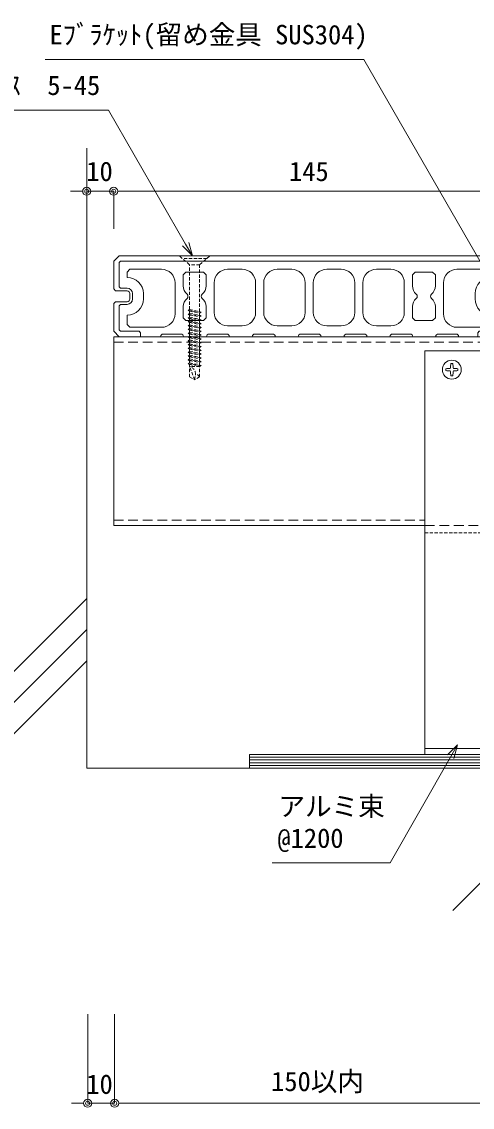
# Model space of a CAD drawing. Units: millimetres on the paper. Extents: x -401 to 401, y -279 to 279.
# Drawn here: x 166.5 to 222.2, y -121.2 to 13 of the extents above; entities that cross this region are included whole.
import ezdxf
from ezdxf.enums import TextEntityAlignment as Align

# ---------------------------------------------------------------- set-up
doc = ezdxf.new("R2010")
doc.units = ezdxf.units.MM
doc.linetypes.add('DASHED1', pattern=[1.8, 1.2, -0.6])
for name, color, linetype, lineweight in [('0-5_A-E01-仕上太線', 4, 'Continuous', 9), ('0-6_A-C03-壁種別', 4, 'Continuous', 9), ('0-7_ｱﾙﾐ', 4, 'DASHED1', 9), ('0-8_0-A11-寸法_詳細', 5, 'Continuous', 9), ('0-9_0', 7, 'Continuous', 9), ('0-A_A-B03-文字_書込_小', 7, 'Continuous', 9), ('0-B_A-D09-金物_鋼材', 1, 'Continuous', 9)]:
    doc.layers.add(name, color=color, linetype=linetype, lineweight=lineweight)
doc.styles.add('ＭＳ ゴシック', font='')
doc.styles.get('ＭＳ ゴシック').set_extended_font_data('MS Gothic')

# ---------------------------------------------------------------- blocks, each defined once
blk = doc.blocks.new('_Dot')
at = {"layer": '0-9_0'}
blk.add_line((-0.5, 0), (-1, 0), dxfattribs=at)
for radius in [0.5, 0.25]:
    blk.add_circle((0, 0), radius, dxfattribs=at)
blk = doc.blocks.new('A$C74522BEF')
at = {"layer": '0-9_0', "linetype": 'DASHED1'}
for p, q in [((-1.85, -3.3), (-5.652, 0)), ((5.652, 0), (-5.652, 0)), ((1.85, -3.3), (5.652, 0)), ((4.5, -1), (-4.5, -1)), ((1.85, -3.3), (-1.85, -3.3)), ((-1.846, -19.921), (-1.846, -3.3)), ((1.854, -3.3), (1.854, -20.626)), ((-1.844, -19.921), (-2.394, -20.239)), ((-1.844, -19.921), (1.856, -20.627)), ((2.406, -20.944), (-2.394, -20.239)), ((-2.394, -20.239), (-1.844, -20.556)), ((-1.844, -21.333), (-2.394, -21.65)), ((-2.394, -21.65), (-1.844, -21.967)), ((2.406, -22.355), (-2.394, -21.65)), ((2.406, -23.767), (-2.394, -23.061)), ((-1.844, -24.154), (-2.393, -24.472)), ((-1.844, -20.556), (1.856, -21.262)), ((-1.844, -21.333), (-1.844, -20.556)), ((-1.844, -21.333), (1.856, -22.038)), ((-1.844, -21.967), (1.856, -22.673)), ((-1.844, -22.743), (-1.844, -21.967)), ((-1.844, -22.743), (1.856, -23.449)), ((-1.844, -24.154), (-1.844, -23.378)), ((-1.844, -23.378), (1.856, -24.084)), ((-1.844, -24.154), (1.856, -24.86)), ((2.406, -20.944), (1.856, -20.627)), ((2.406, -20.944), (1.856, -21.262)), ((1.856, -21.262), (1.856, -22.038)), ((2.406, -22.355), (1.856, -22.038)), ((2.406, -22.355), (1.856, -22.673)), ((1.856, -22.673), (1.856, -23.449)), ((2.406, -23.767), (1.856, -23.449)), ((2.406, -23.767), (1.856, -24.084)), ((1.856, -24.084), (1.856, -24.86)), ((-2.393, -24.472), (-1.843, -24.79)), ((2.407, -25.178), (-2.393, -24.472)), ((-1.843, -25.565), (-2.393, -25.883)), ((2.407, -26.589), (-2.393, -25.883)), ((-2.393, -25.883), (-1.843, -26.2)), ((-1.843, -26.976), (-2.393, -27.294)), ((2.407, -28), (-2.393, -27.294)), ((-2.393, -27.294), (-1.842, -27.611)), ((-1.843, -24.79), (1.856, -25.495)), ((-1.843, -25.565), (-1.843, -24.79)), ((-1.843, -25.565), (1.857, -26.271)), ((-1.843, -26.976), (-1.843, -26.2)), ((-1.843, -26.2), (1.857, -26.906)), ((-1.843, -26.976), (1.857, -27.682)), ((-1.842, -28.388), (-1.842, -27.611)), ((-1.842, -27.611), (1.857, -28.317)), ((2.407, -25.178), (1.856, -24.86)), ((2.407, -25.178), (1.856, -25.495)), ((1.856, -25.495), (1.856, -26.271)), ((2.407, -26.589), (1.857, -26.271)), ((2.407, -26.589), (1.857, -26.906)), ((1.857, -26.906), (1.857, -27.682)), ((2.407, -28), (1.857, -27.682)), ((2.407, -28), (1.857, -28.317)), ((-1.842, -28.388), (-2.392, -28.705)), ((2.407, -29.411), (-2.392, -28.705)), ((-2.392, -28.705), (-1.842, -29.023)), ((-1.842, -29.799), (-2.392, -30.116)), ((2.408, -30.821), (-2.392, -30.116)), ((-2.392, -30.116), (-1.842, -30.433)), ((-1.842, -31.21), (-2.392, -31.527)), ((2.408, -32.233), (-2.392, -31.527)), ((-2.392, -31.527), (-1.842, -31.845)), ((-1.842, -28.388), (1.858, -29.093)), ((-1.842, -29.023), (1.858, -29.728)), ((-1.842, -29.799), (-1.842, -29.023)), ((-1.842, -29.799), (1.858, -30.504)), ((-1.842, -31.21), (-1.842, -30.433)), ((-1.842, -30.433), (1.858, -31.139)), ((-1.842, -31.21), (1.858, -31.915)), ((-1.842, -32.621), (-1.842, -31.845)), ((-1.842, -31.845), (1.858, -32.55)), ((1.857, -28.317), (1.857, -29.093)), ((2.407, -29.411), (1.858, -29.093)), ((2.407, -29.411), (1.858, -29.728)), ((1.858, -29.728), (1.858, -30.504)), ((2.408, -30.821), (1.858, -30.504)), ((2.408, -30.821), (1.858, -31.139)), ((1.858, -31.139), (1.858, -31.915)), ((2.408, -32.233), (1.858, -31.915)), ((-1.842, -32.621), (-2.392, -32.938)), ((-2.392, -32.938), (-1.841, -33.256)), ((2.408, -33.644), (-2.392, -32.938)), ((-1.841, -34.032), (-2.391, -34.349)), ((2.409, -35.055), (-2.391, -34.349)), ((-2.391, -34.349), (-1.841, -34.667)), ((-1.841, -35.443), (-2.391, -35.76)), ((2.409, -36.466), (-2.391, -35.76)), ((-2.391, -35.76), (-1.841, -36.078)), ((-1.842, -32.621), (1.858, -33.326)), ((-1.841, -33.256), (1.858, -33.961)), ((-1.841, -34.032), (-1.841, -33.256)), ((-1.841, -34.032), (1.859, -34.737)), ((-1.841, -34.667), (1.859, -35.372)), ((-1.841, -35.443), (-1.841, -34.667)), ((-1.841, -35.443), (1.859, -36.148)), ((-1.841, -36.854), (-1.841, -36.078)), ((-1.841, -36.078), (1.859, -36.783)), ((2.408, -32.233), (1.858, -32.55)), ((1.858, -32.55), (1.858, -33.326)), ((2.408, -33.644), (1.858, -33.326)), ((2.408, -33.644), (1.858, -33.961)), ((1.858, -33.961), (1.858, -34.737)), ((2.409, -35.055), (1.859, -34.737)), ((2.409, -35.055), (1.859, -35.372)), ((1.859, -35.372), (1.859, -36.148)), ((2.409, -36.466), (1.859, -36.148)), ((-1.841, -36.854), (-2.39, -37.172)), ((-2.39, -37.172), (-1.84, -37.489)), ((2.409, -37.877), (-2.39, -37.172)), ((-1.84, -38.265), (-2.39, -38.582)), ((-2.39, -38.582), (-1.84, -38.9)), ((2.409, -39.288), (-2.39, -38.582)), ((-1.84, -39.676), (-2.39, -39.993)), ((2.41, -40.699), (-2.39, -39.993)), ((-2.39, -39.993), (-1.84, -40.311)), ((-1.841, -36.854), (1.859, -37.559)), ((-1.84, -37.489), (1.859, -38.194)), ((-1.84, -38.265), (-1.84, -37.489)), ((-1.84, -38.265), (1.86, -38.97)), ((-1.84, -38.9), (1.86, -39.606)), ((-1.84, -39.676), (-1.84, -38.9)), ((-1.84, -39.676), (1.86, -40.382)), ((2.409, -36.466), (1.859, -36.783)), ((1.859, -36.783), (1.859, -37.559)), ((2.409, -37.877), (1.859, -37.559)), ((2.409, -37.877), (1.859, -38.194)), ((1.859, -38.194), (1.859, -38.97)), ((2.409, -39.288), (1.86, -38.97)), ((2.409, -39.288), (1.86, -39.606)), ((1.86, -41), (1.86, -39.606)), ((-1.84, -40.311), (1.86, -41.016)), ((-1.84, -41), (-1.84, -40.311)), ((-1.84, -44.938), (-1.84, -41)), ((1.86, -41), (-1.84, -41)), ((0, -46), (-1.84, -41)), ((0, -46), (0.388, -43.888)), ((2.41, -40.699), (1.86, -40.382)), ((2.41, -40.699), (1.86, -41.016)), ((1.86, -44.926), (1.86, -41)), ((-1.84, -44.938), (0, -46)), ((1.86, -44.926), (0, -46))]:
    blk.add_line(p, q, dxfattribs=at)
blk.add_lwpolyline([(-1.844, -22.743), (-2.394, -23.061), (-1.844, -23.378)], dxfattribs=at)
for centre, radius, start, end in [((-2.83, -44.067), 3.223, 3.19049, 72.11377), ((0, -46), 2.148, 30.0074, 79.57974)]:
    blk.add_arc(centre, radius, start, end, dxfattribs=at)
blk = doc.blocks.new('_Open30')
at = {"layer": '0-9_0'}
blk.add_line((0, 0), (-1, 0), dxfattribs=at)
blk.add_lwpolyline([(-1, 0.2679), (0, 0), (-1, -0.2679)], dxfattribs=at)
blk = doc.blocks.new('G$CBAEE64E2')
at = {"layer": '0-B_A-D09-金物_鋼材'}
for p, q in [((-100, 4), (100, 4)), ((-100, 3), (100, 3)), ((-100, 2), (100, 2)), ((-100, 1), (100, 1))]:
    blk.add_line(p, q, dxfattribs=at)
blk.add_lwpolyline([(-100, 0), (100, 0), (100, 5), (-100, 5)], close=True, dxfattribs=at)
blk = doc.blocks.new('AC-5-b')
at = {"layer": '0-9_0'}
for p, q in [((-25.348, 145.05), (-24.652, 145.05)), ((25.348, 145.05), (24.652, 145.05)), ((-27.25, 143.148), (-27.25, 142.452)), ((-25.488, 143.448), (-25.648, 143.287)), ((-25.648, 142.313), (-25.488, 142.152)), ((-24.352, 143.287), (-24.512, 143.448)), ((-24.512, 142.152), (-24.352, 142.313)), ((-22.75, 143.148), (-22.75, 142.452)), ((22.75, 143.148), (22.75, 142.452)), ((24.352, 143.287), (24.512, 143.448)), ((24.512, 142.152), (24.352, 142.313)), ((25.488, 143.448), (25.648, 143.287)), ((25.648, 142.313), (25.488, 142.152)), ((27.25, 143.148), (27.25, 142.452)), ((-25.348, 140.55), (-24.652, 140.55)), ((25.348, 140.55), (24.652, 140.55)), ((-35, 2.3), (35, 2.3))]:
    blk.add_line(p, q, dxfattribs=at)
at = {"layer": '0-9_0', "color": 4, "linetype": 'DASHED1'}
blk.add_line((-35, 82.3), (35, 82.3), dxfattribs=at)
at = {"layer": '0-9_0'}
blk.add_lwpolyline([(-35, 0), (35, 0), (35, 149.8), (-35, 149.8)], close=True, dxfattribs=at)
for centre in [(-25, 142.8), (25, 142.8)]:
    blk.add_circle(centre, 3.5, dxfattribs=at)
for centre, start, end in [((-8.752, 142.8), 172.27975, 177.78308), ((-41.248, 142.8), 2.21692, 7.72025), ((41.248, 142.8), 172.27975, 177.78308), ((8.752, 142.8), 2.21692, 7.72025), ((-25, 126.552), 92.21692, 97.72025), ((-25, 159.048), 262.27975, 267.78308), ((-8.752, 142.8), 182.21692, 187.72025), ((-41.248, 142.8), 352.27975, 357.78308), ((-25, 126.552), 82.27975, 87.78308), ((-25, 159.048), 272.21692, 277.72025), ((25, 126.552), 92.21692, 97.72025), ((25, 159.048), 262.27975, 267.78308), ((41.248, 142.8), 182.21692, 187.72025), ((8.752, 142.8), 352.27975, 357.78308), ((25, 126.552), 82.27975, 87.78308), ((25, 159.048), 272.21692, 277.72025)]:
    blk.add_arc(centre, 16.748, start, end, dxfattribs=at)
blk = doc.blocks.new('DK-2000')
at = {"layer": '0-9_0'}
for p, q in [((5, 24), (6, 25)), ((6, 25), (17.75, 25)), ((47.625, 25), (42.25, 25)), ((66, 25), (60.625, 25)), ((84.375, 25), (79, 25)), ((102.75, 25), (97.375, 25)), ((22.75, 20), (22.75, 8.5)), ((37.25, 20), (37.25, 9)), ((52.625, 9), (52.625, 20)), ((55.625, 20), (55.625, 9)), ((71, 9), (71, 20)), ((74, 20), (74, 9)), ((89.375, 9), (89.375, 20)), ((92.375, 20), (92.375, 9)), ((107.75, 9), (107.75, 20)), ((122.25, 20), (122.25, 8.5)), ((6, 14), (6, 16)), ((7, 14), (7, 16)), ((11, 14), (11, 16)), ((134, 14), (134, 16)), ((138, 16), (138, 14)), ((139, 16), (139, 14)), ((24.896, 1), (18.396, 1)), ((34.396, 0), (25.896, 0)), ((41.896, 1), (35.396, 1)), ((38.176, 1), (41.396, 1)), ((42.25, 4), (47.625, 4)), ((51.396, 0), (42.896, 0)), ((58.896, 1), (52.396, 1)), ((68.396, 0), (59.896, 0)), ((60.625, 4), (66, 4)), ((75.896, 1), (69.396, 1)), ((85.396, 0), (76.896, 0)), ((79, 4), (84.375, 4)), ((92.896, 1), (86.396, 1)), ((102.396, 0), (93.896, 0)), ((97.375, 4), (102.75, 4)), ((109.896, 1), (103.396, 1)), ((119.396, 0), (110.896, 0)), ((126.896, 1), (120.396, 1))]:
    blk.add_line(p, q, dxfattribs=at)
for points in [[(1.25, 17), (5, 17), (0.707, 17), (0, 17.707), (0, 28), (2, 30), (143, 30), (145, 28), (145, 17.707), (144.293, 17), (140, 17), (143.75, 17)], [(5, 18), (2.5, 18), (2, 18.5), (2, 27.5), (2.5, 28), (142.5, 28), (143, 27.5), (143, 18.5), (142.5, 18), (140, 18)], [(5, 22), (5, 24), (6, 25)], [(140, 22), (140, 24), (139, 25), (127.25, 25)], [(140, 24), (139, 25), (140, 24)], [(25.75, 18.842), (25.75, 23), (26.75, 24), (33.25, 24), (34.25, 23), (34.25, 18.842)], [(110.75, 18.842), (110.75, 23), (111.75, 24), (118.25, 24), (119.25, 23), (119.25, 18.842)], [(17.396, 0), (2, 0), (0, 2), (0, 12.293), (0.707, 13), (5, 13)], [(140, 13), (144.293, 13), (145, 12.293), (145, 2), (143, 0), (127.896, 0)], [(10, 0), (10, 1.5), (9.5, 2), (2.5, 2), (2, 2.5), (2, 11.5), (2.5, 12), (5, 12)], [(25.75, 11.158), (25.75, 7), (26.75, 6), (33.25, 6), (34.25, 7), (34.25, 11.158)], [(119.25, 11.158), (119.25, 7), (118.25, 6), (111.75, 6), (110.75, 7), (110.75, 11.158)], [(140, 12), (142.5, 12), (143, 11.5), (143, 2.5), (142.5, 2), (135.5, 2), (135, 1.5), (135, 0)], [(17.75, 3.5), (6, 3.5), (5, 4.5), (6, 3.5), (5, 4.5), (5, 8)], [(127.25, 3.5), (139, 3.5), (140, 4.5), (139, 3.5), (140, 4.5), (140, 8)], [(38.03, 1), (41.16, 1), (38.288, 1)], [(46.536, 4), (42.625, 4), (46.536, 4)]]:
    blk.add_lwpolyline(points, dxfattribs=at)
for centre, radius, start, end in [((17.75, 20), 5, 0, 90), ((42.25, 20), 5, 90, 180), ((47.625, 20), 5, 0, 90), ((60.625, 20), 5, 90, 180), ((66, 20), 5, 0, 90), ((79, 20), 5, 90, 180), ((84.375, 20), 5, 0, 90), ((97.375, 20), 5, 90, 180), ((102.75, 20), 5, 0, 90), ((127.25, 20), 5, 90, 180), ((5, 16), 6, 0, 90), ((140, 16), 6, 90, 180), ((5, 16), 2, 0, 90), ((5, 16), 1, 0, 90), ((29.75, 18.842), 4, 180, 230.20819), ((30.25, 18.842), 4, 309.79181, 0), ((114.75, 18.842), 4, 180, 230.20819), ((115.25, 18.842), 4, 309.79179, 0), ((140, 16), 2, 90, 180), ((140, 16), 1, 90, 180), ((5, 14), 1, 270, 0), ((5, 14), 2, 270, 0), ((5, 14), 6, 270, 0), ((29.75, 11.158), 4, 129.79182, 180), ((26.55, 15), 1, 309.79181, 50.20816), ((33.45, 15), 1, 129.79185, 230.20821), ((30.25, 11.158), 4, 0, 50.20817), ((114.75, 11.158), 4, 129.79184, 180), ((111.55, 15), 1, 309.79179, 50.20815), ((118.45, 15), 1, 129.79184, 230.20819), ((115.25, 11.158), 4, 0, 50.20818), ((140, 14), 6, 180, 270), ((140, 14), 2, 180, 270), ((140, 14), 1, 180, 270), ((17.75, 8.5), 5, 270, 0), ((42.25, 9), 5, 180, 270), ((47.625, 9), 5, 270, 0), ((60.625, 9), 5, 180, 270), ((66, 9), 5, 270, 0), ((79, 9), 5, 180, 270), ((84.375, 9), 5, 270, 0), ((97.375, 9), 5, 180, 270), ((102.75, 9), 5, 270, 0), ((127.25, 8.5), 5, 180, 270), ((18.396, 0), 1, 90, 180), ((24.896, 0), 1, 0, 90), ((35.396, 0), 1, 90, 180), ((41.896, 0), 1, 0, 90), ((52.396, 0), 1, 90, 180), ((58.896, 0), 1, 0, 90), ((69.396, 0), 1, 90, 180), ((75.896, 0), 1, 0, 90), ((86.396, 0), 1, 90, 180), ((92.896, 0), 1, 0, 90), ((103.396, 0), 1, 90, 180), ((109.896, 0), 1, 0, 90), ((120.396, 0), 1, 90, 180), ((126.896, 0), 1, 0, 90)]:
    blk.add_arc(centre, radius, start, end, dxfattribs=at)

msp = doc.modelspace()

# ---------------------------------------------------------------- linework, layer by layer
at = {"layer": '0-5_A-E01-仕上太線'}
for q in [(174.573, -2.658), (326.631, -79.304)]:
    msp.add_line((174.573, -79.304), q, dxfattribs=at)
at = {"layer": '0-6_A-C03-壁種別'}
for p, q in [((156.448, -76.464), (174.573, -58.339)), ((156.448, -80.305), (174.573, -62.181)), ((156.448, -84.147), (174.573, -66.022)), ((219.819, -96.906), (237.421, -79.304))]:
    msp.add_line(p, q, dxfattribs=at)
at = {"layer": '0-7_ｱﾙﾐ', "color": 3, "linetype": 'Continuous'}
for p, q in [((177.906, -25.962), (326.239, -25.962)), ((177.906, -25.962), (177.906, -49.295)), ((177.906, -49.295), (216.359, -49.295))]:
    msp.add_line(p, q, dxfattribs=at)
at = {"layer": '0-7_ｱﾙﾐ'}
for p, q in [((177.906, -26.629), (326.239, -26.629)), ((177.906, -48.629), (216.359, -48.629)), ((216.359, -49.295), (239.692, -49.295))]:
    msp.add_line(p, q, dxfattribs=at)
at = {"layer": '0-8_0-A11-寸法_詳細'}
for p, q in [((173.573, -7.974), (172.573, -7.974)), ((174.573, -12.629), (174.573, -7.974)), ((177.906, -7.974), (174.573, -7.974)), ((177.906, -12.629), (177.906, -7.974)), ((177.906, -12.629), (177.906, -7.974)), ((178.906, -7.974), (179.906, -7.974)), ((178.906, -7.974), (225.239, -7.974)), ((174.692, -109.722), (174.692, -120.749)), ((178.026, -109.722), (178.026, -120.749)), ((178.026, -109.722), (178.026, -120.749)), ((173.692, -120.749), (172.692, -120.749)), ((174.692, -120.749), (178.026, -120.749)), ((179.026, -120.749), (180.026, -120.749)), ((179.026, -120.749), (227.026, -120.749))]:
    msp.add_line(p, q, dxfattribs=at)
at = {"layer": '0-A_A-B03-文字_書込_小'}
for points in [[(224.721, -19.282), (208.828, 8.331), (169.447, 8.331)], [(186.795, -14.517), (177.252, 2.062), (141.314, 2.062)], [(219.565, -77.883), (212.056, -91.03), (197.483, -91.03)]]:
    msp.add_lwpolyline(points, dxfattribs=at)

# ---------------------------------------------------------------- block references
at = {"layer": '0-5_A-E01-仕上太線', "xscale": 0.3333333, "yscale": 0.3333333}
msp.add_blockref('DK-2000', (177.906, -25.962), dxfattribs=at)
at = {"layer": '0-8_0-A11-寸法_詳細'}
for p in [(174.573, -7.974), (174.692, -120.749)]:
    msp.add_blockref('_Dot', p, dxfattribs=at)
at = {"layer": '0-8_0-A11-寸法_詳細', "rotation": 180}
for p in [(177.906, -7.974), (177.906, -7.974), (178.026, -120.749), (178.026, -120.749)]:
    msp.add_blockref('_Dot', p, dxfattribs=at)
at = {"layer": '0-9_0', "xscale": 0.3333333, "yscale": 0.3333333}
msp.add_blockref('G$CBAEE64E2', (228.026, -79.304), dxfattribs=at)
at = {"layer": '0-A_A-B03-文字_書込_小', "xscale": 1.666667, "yscale": 1.666667}
for p, rotation in [((187.626, -15.962), 299.92427), ((220.392, -76.436), 60.26569)]:
    msp.add_blockref('_Open30', p, dxfattribs=dict(at, rotation=rotation))
at = {"layer": '0-B_A-D09-金物_鋼材', "xscale": 0.3333333, "yscale": 0.3333333}
for name, p in [('A$C74522BEF', (187.906, -15.962)), ('AC-5-b', (228.026, -77.637))]:
    msp.add_blockref(name, p, dxfattribs=at)

# ---------------------------------------------------------------- texts
at = {"layer": '0-8_0-A11-寸法_詳細', "style": 'ＭＳ ゴシック'}
for s, p in [('10', (174.519, -7.437)), ('145', (199.572, -7.437)), ('150以内', (197.356, -119.97)), ('10', (174.517, -120.314))]:
    msp.add_text(s, height=2.405, dxfattribs=at).set_placement(p, align=Align.BOTTOM_LEFT)
at = {"layer": '0-A_A-B03-文字_書込_小', "style": 'ＭＳ ゴシック'}
for s, p in [('Eﾌﾞﾗｹｯﾄ(留め金具 SUS304)', (169.98, 9.47)), ('SUS410\u3000皿頭ﾃｸｽ\u30005-45', (141.846, 3.202)), ('アルミ束', (198.275, -85.955)), ('@1200', (198.135, -89.891))]:
    msp.add_text(s, height=2.405, dxfattribs=at).set_placement(p, align=Align.BOTTOM_LEFT)

doc.saveas('drawing.dxf')
